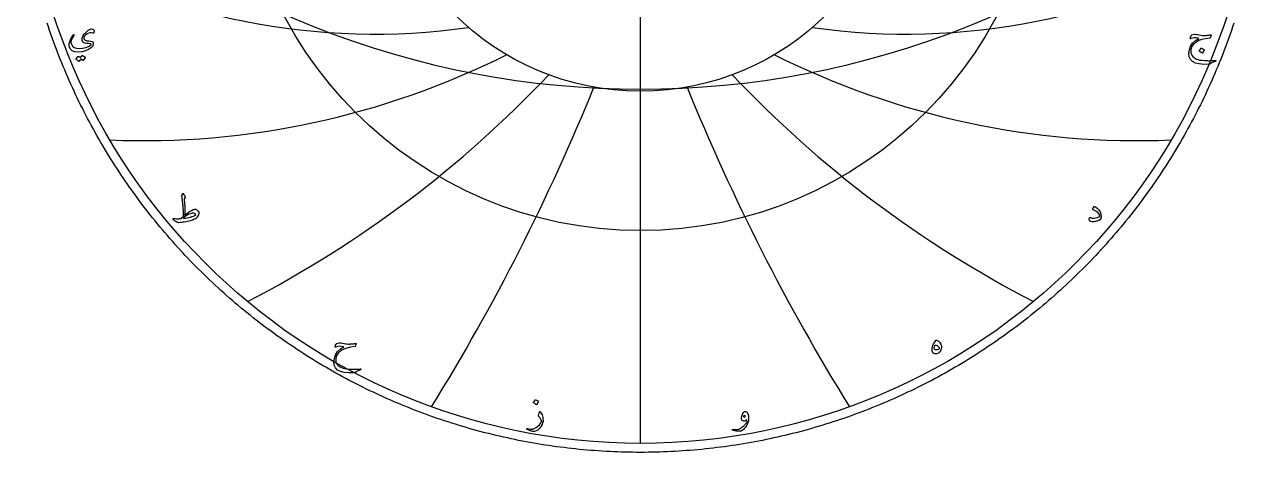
# Model space of a CAD drawing. Header units: millimetres. Extents: x -74 to 74, y -74 to 75.
# Drawn here: x -72.5 to 72.5, y -73.5 to -23.2 of the extents above; entities that cross this region are included whole.
import ezdxf

# ---------------------------------------------------------------- set-up
doc = ezdxf.new("R2010")
doc.units = ezdxf.units.MM
for name, color, linetype in [('CUT_OUTER', 1, 'Continuous'), ('ENGRAVE', 7, 'Continuous'), ('ENGRAVE_FINE', 8, 'Continuous'), ('TEXT', 5, 'Continuous')]:
    doc.layers.add(name, color=color, linetype=linetype)

msp = doc.modelspace()

# ---------------------------------------------------------------- linework, layer by layer
at = {"layer": 'CUT_OUTER'}
msp.add_lwpolyline([(69.7974, -23.058), (69.6546, -23.4858), (69.5092, -23.9127), (69.3612, -24.3388), (69.2106, -24.7639), (69.0573, -25.1881), (68.9014, -25.6114), (68.743, -26.0337), (68.582, -26.455), (68.4184, -26.8753), (68.2522, -27.2946), (68.0834, -27.7129), (67.9121, -28.1301), (67.7382, -28.5463), (67.5618, -28.9614), (67.3828, -29.3754), (67.2013, -29.7883), (67.0172, -30.2001), (66.8307, -30.6107), (66.6416, -31.0202), (66.45, -31.4285), (66.2559, -31.8356), (66.0593, -32.2416), (65.8602, -32.6463), (65.6587, -33.0498), (65.4547, -33.4521), (65.2482, -33.853), (65.0392, -34.2528), (64.8278, -34.6512), (64.614, -35.0483), (64.3977, -35.4441), (64.179, -35.8386), (63.9579, -36.2317), (63.7344, -36.6235), (63.5085, -37.0138), (63.2802, -37.4028), (63.0495, -37.7904), (62.8164, -38.1766), (62.581, -38.5613), (62.3432, -38.9445), (62.1031, -39.3263), (61.8606, -39.7067), (61.6158, -40.0855), (61.3687, -40.4628), (61.1193, -40.8386), (60.8675, -41.2128), (60.6135, -41.5855), (60.3572, -41.9567), (60.0986, -42.3262), (59.8378, -42.6942), (59.5747, -43.0605), (59.3093, -43.4253), (59.0418, -43.7884), (58.772, -44.1498), (58.5, -44.5096), (58.2258, -44.8677), (57.9494, -45.2241), (57.6708, -45.5789), (57.39, -45.9319), (57.1071, -46.2831), (56.8221, -46.6327), (56.5349, -46.9804), (56.2455, -47.3264), (55.9541, -47.6707), (55.6605, -48.0131), (55.3649, -48.3537), (55.0671, -48.6925), (54.7673, -49.0295), (54.4655, -49.3646), (54.1615, -49.6979), (53.8556, -50.0293), (53.5476, -50.3588), (53.2376, -50.6864), (52.9256, -51.0121), (52.6116, -51.3359), (52.2956, -51.6577), (51.9777, -51.9777), (51.6577, -52.2956), (51.3359, -52.6116), (51.0121, -52.9256), (50.6864, -53.2376), (50.3588, -53.5476), (50.0293, -53.8556), (49.6979, -54.1615), (49.3646, -54.4655), (49.0295, -54.7673), (48.6925, -55.0671), (48.3537, -55.3649), (48.0131, -55.6605), (47.6707, -55.9541), (47.3264, -56.2455), (46.9804, -56.5349), (46.6327, -56.8221), (46.2831, -57.1071), (45.9319, -57.39), (45.5789, -57.6708), (45.2241, -57.9494), (44.8677, -58.2258), (44.5096, -58.5), (44.1498, -58.772), (43.7884, -59.0418), (43.4253, -59.3093), (43.0605, -59.5747), (42.6942, -59.8378), (42.3262, -60.0986), (41.9567, -60.3572), (41.5855, -60.6135), (41.2128, -60.8675), (40.8386, -61.1193), (40.4628, -61.3687), (40.0855, -61.6158), (39.7067, -61.8606), (39.3263, -62.1031), (38.9445, -62.3432), (38.5613, -62.581), (38.1766, -62.8164), (37.7904, -63.0495), (37.4028, -63.2802), (37.0138, -63.5085), (36.6235, -63.7344), (36.2317, -63.9579), (35.8386, -64.179), (35.4441, -64.3977), (35.0483, -64.614), (34.6512, -64.8278), (34.2528, -65.0392), (33.853, -65.2482), (33.4521, -65.4547), (33.0498, -65.6587), (32.6463, -65.8602), (32.2416, -66.0593), (31.8356, -66.2559), (31.4285, -66.45), (31.0202, -66.6416), (30.6107, -66.8307), (30.2001, -67.0172), (29.7883, -67.2013), (29.3754, -67.3828), (28.9614, -67.5618), (28.5463, -67.7382), (28.1301, -67.9121), (27.7129, -68.0834), (27.2946, -68.2522), (26.8753, -68.4184), (26.455, -68.582), (26.0337, -68.743), (25.6114, -68.9014), (25.1881, -69.0573), (24.7639, -69.2106), (24.3388, -69.3612), (23.9127, -69.5092), (23.4858, -69.6546), (23.058, -69.7974), (22.6293, -69.9376), (22.1997, -70.0751), (21.7693, -70.21), (21.3381, -70.3423), (20.9061, -70.4719), (20.4733, -70.5988), (20.0397, -70.7231), (19.6054, -70.8448), (19.1703, -70.9637), (18.7345, -71.08), (18.298, -71.1936), (17.8609, -71.3046), (17.423, -71.4128), (16.9845, -71.5184), (16.5454, -71.6213), (16.1056, -71.7214), (15.6652, -71.8189), (15.2242, -71.9137), (14.7827, -72.0057), (14.3406, -72.0951), (13.898, -72.1817), (13.4548, -72.2656), (13.0111, -72.3468), (12.567, -72.4253), (12.1224, -72.501), (11.6773, -72.5741), (11.2317, -72.6443), (10.7858, -72.7119), (10.3394, -72.7767), (9.8927, -72.8388), (9.4456, -72.8981), (8.9981, -72.9547), (8.5503, -73.0085), (8.1022, -73.0596), (7.6537, -73.108), (7.205, -73.1535), (6.756, -73.1964), (6.3067, -73.2364), (5.8573, -73.2738), (5.4075, -73.3083), (4.9576, -73.3401), (4.5075, -73.3692), (4.0573, -73.3954), (3.6068, -73.419), (3.1563, -73.4397), (2.7056, -73.4577), (2.2548, -73.4729), (1.804, -73.4854), (1.353, -73.495), (0.9021, -73.502), (0.451, -73.5061), (0, -73.5075), (-0.451, -73.5061), (-0.9021, -73.502), (-1.353, -73.495), (-1.804, -73.4854), (-2.2548, -73.4729), (-2.7056, -73.4577), (-3.1563, -73.4397), (-3.6068, -73.419), (-4.0573, -73.3954), (-4.5075, -73.3692), (-4.9576, -73.3401), (-5.4075, -73.3083), (-5.8573, -73.2738), (-6.3067, -73.2364), (-6.756, -73.1964), (-7.205, -73.1535), (-7.6537, -73.108), (-8.1022, -73.0596), (-8.5503, -73.0085), (-8.9981, -72.9547), (-9.4456, -72.8981), (-9.8927, -72.8388), (-10.3394, -72.7767), (-10.7858, -72.7119), (-11.2317, -72.6443), (-11.6773, -72.5741), (-12.1224, -72.501), (-12.567, -72.4253), (-13.0111, -72.3468), (-13.4548, -72.2656), (-13.898, -72.1817), (-14.3406, -72.0951), (-14.7827, -72.0057), (-15.2242, -71.9137), (-15.6652, -71.8189), (-16.1056, -71.7214), (-16.5454, -71.6213), (-16.9845, -71.5184), (-17.423, -71.4128), (-17.8609, -71.3046), (-18.298, -71.1936), (-18.7345, -71.08), (-19.1703, -70.9637), (-19.6054, -70.8448), (-20.0397, -70.7231), (-20.4733, -70.5988), (-20.9061, -70.4719), (-21.3381, -70.3423), (-21.7693, -70.21), (-22.1997, -70.0751), (-22.6293, -69.9376), (-23.058, -69.7974), (-23.4858, -69.6546), (-23.9127, -69.5092), (-24.3388, -69.3612), (-24.7639, -69.2106), (-25.1881, -69.0573), (-25.6114, -68.9014), (-26.0337, -68.743), (-26.455, -68.582), (-26.8753, -68.4184), (-27.2946, -68.2522), (-27.7129, -68.0834), (-28.1301, -67.9121), (-28.5463, -67.7382), (-28.9614, -67.5618), (-29.3754, -67.3828), (-29.7883, -67.2013), (-30.2001, -67.0172), (-30.6107, -66.8307), (-31.0202, -66.6416), (-31.4285, -66.45), (-31.8356, -66.2559), (-32.2416, -66.0593), (-32.6463, -65.8602), (-33.0498, -65.6587), (-33.4521, -65.4547), (-33.853, -65.2482), (-34.2528, -65.0392), (-34.6512, -64.8278), (-35.0483, -64.614), (-35.4441, -64.3977), (-35.8386, -64.179), (-36.2317, -63.9579), (-36.6235, -63.7344), (-37.0138, -63.5085), (-37.4028, -63.2802), (-37.7904, -63.0495), (-38.1766, -62.8164), (-38.5613, -62.581), (-38.9445, -62.3432), (-39.3263, -62.1031), (-39.7067, -61.8606), (-40.0855, -61.6158), (-40.4628, -61.3687), (-40.8386, -61.1193), (-41.2128, -60.8675), (-41.5855, -60.6135), (-41.9567, -60.3572), (-42.3262, -60.0986), (-42.6942, -59.8378), (-43.0605, -59.5747), (-43.4253, -59.3093), (-43.7884, -59.0418), (-44.1498, -58.772), (-44.5096, -58.5), (-44.8677, -58.2258), (-45.2241, -57.9494), (-45.5789, -57.6708), (-45.9319, -57.39), (-46.2831, -57.1071), (-46.6327, -56.8221), (-46.9804, -56.5349), (-47.3264, -56.2455), (-47.6707, -55.9541), (-48.0131, -55.6605), (-48.3537, -55.3649), (-48.6925, -55.0671), (-49.0295, -54.7673), (-49.3646, -54.4655), (-49.6979, -54.1615), (-50.0293, -53.8556), (-50.3588, -53.5476), (-50.6864, -53.2376), (-51.0121, -52.9256), (-51.3359, -52.6116), (-51.6577, -52.2956), (-51.9777, -51.9777), (-52.2956, -51.6577), (-52.6116, -51.3359), (-52.9256, -51.0121), (-53.2376, -50.6864), (-53.5476, -50.3588), (-53.8556, -50.0293), (-54.1615, -49.6979), (-54.4655, -49.3646), (-54.7673, -49.0295), (-55.0671, -48.6925), (-55.3649, -48.3537), (-55.6605, -48.0131), (-55.9541, -47.6707), (-56.2455, -47.3264), (-56.5349, -46.9804), (-56.8221, -46.6327), (-57.1071, -46.2831), (-57.39, -45.9319), (-57.6708, -45.5789), (-57.9494, -45.2241), (-58.2258, -44.8677), (-58.5, -44.5096), (-58.772, -44.1498), (-59.0418, -43.7884), (-59.3093, -43.4253), (-59.5747, -43.0605), (-59.8378, -42.6942), (-60.0986, -42.3262), (-60.3572, -41.9567), (-60.6135, -41.5855), (-60.8675, -41.2128), (-61.1193, -40.8386), (-61.3687, -40.4628), (-61.6158, -40.0855), (-61.8606, -39.7067), (-62.1031, -39.3263), (-62.3432, -38.9445), (-62.581, -38.5613), (-62.8164, -38.1766), (-63.0495, -37.7904), (-63.2802, -37.4028), (-63.5085, -37.0138), (-63.7344, -36.6235), (-63.9579, -36.2317), (-64.179, -35.8386), (-64.3977, -35.4441), (-64.614, -35.0483), (-64.8278, -34.6512), (-65.0392, -34.2528), (-65.2482, -33.853), (-65.4547, -33.4521), (-65.6587, -33.0498), (-65.8602, -32.6463), (-66.0593, -32.2416), (-66.2559, -31.8356), (-66.45, -31.4285), (-66.6416, -31.0202), (-66.8307, -30.6107), (-67.0172, -30.2001), (-67.2013, -29.7883), (-67.3828, -29.3754), (-67.5618, -28.9614), (-67.7382, -28.5463), (-67.9121, -28.1301), (-68.0834, -27.7129), (-68.2522, -27.2946), (-68.4184, -26.8753), (-68.582, -26.455), (-68.743, -26.0337), (-68.9014, -25.6114), (-69.0573, -25.1881), (-69.2106, -24.7639), (-69.3612, -24.3388), (-69.5092, -23.9127), (-69.6546, -23.4858), (-69.7974, -23.058)], dxfattribs=at)
at = {"layer": 'ENGRAVE'}
for points in [[(0, -72.45), (0, 72.45)], [(0, -72.45), (0, -31.0439)]]:
    msp.add_lwpolyline(points, dxfattribs=at)
for radius in [72.45, 47.425, 31.0439]:
    msp.add_circle((0, 0), radius, dxfattribs=at)
for centre, radius, start, end in [((-31.2661, 54.1545), 78.4819, 239.415548, 278.083995), ((31.2661, 54.1545), 78.4819, 261.916005, 300.584452), ((-58.4656, 58.4656), 95.3183, 267.619017, 296.620352), ((58.4656, 58.4656), 95.3183, 243.379648, 272.380983), ((-106.771, 61.6443), 132.0954, 297.270124, 316.604347), ((106.771, 61.6443), 132.0954, 223.395653, 242.729876), ((-237.3281, 63.5919), 250.2353, 328.231954, 337.899065), ((237.3281, 63.5919), 250.2353, 202.100935, 211.768046)]:
    msp.add_arc(centre, radius, start, end, dxfattribs=at)
at = {"layer": 'ENGRAVE_FINE'}
msp.add_arc((0, 73.0972), 103.8953, 225.796451, 314.203549, dxfattribs=at)
at = {"layer": 'TEXT'}
for points in [[(-64.4179, -24.2206), (-64.5659, -24.1711), (-64.731, -24.1691), (-64.9132, -24.2146), (-65.1126, -24.3074), (-65.2391, -24.3959), (-65.3446, -24.5016), (-65.4288, -24.6245), (-65.4919, -24.7644), (-65.4982, -24.7924), (-65.4988, -24.8216), (-65.4937, -24.8518), (-65.4828, -24.8833), (-65.4102, -24.9809), (-65.2886, -25.0546), (-65.1177, -25.1043), (-64.8978, -25.13), (-64.6807, -25.1532), (-64.523, -25.1952), (-64.4248, -25.256), (-64.3859, -25.3357), (-64.3816, -25.5025), (-64.4145, -25.6511), (-64.4845, -25.7813), (-64.5916, -25.8933), (-64.9318, -26.1255), (-65.2943, -26.2966), (-65.679, -26.4066), (-66.0861, -26.4554), (-66.5306, -26.4246), (-66.863, -26.2909), (-67.0836, -26.0544), (-67.1921, -25.715), (-67.1984, -25.5288), (-67.1715, -25.3266), (-67.1116, -25.1083), (-67.0184, -24.8741), (-66.986, -24.809), (-66.9527, -24.7461), (-66.9186, -24.6856), (-66.8836, -24.6273), (-66.8475, -24.571), (-66.8099, -24.5165), (-66.7709, -24.4636), (-66.7305, -24.4125), (-66.7088, -24.3914), (-66.6894, -24.3828), (-66.6722, -24.3868), (-66.6574, -24.4034), (-66.6491, -24.4239), (-66.6471, -24.4445), (-66.6514, -24.4651), (-66.6619, -24.4856), (-66.8499, -24.7884), (-66.9613, -25.0615), (-66.9962, -25.3049), (-66.9544, -25.5185), (-66.8202, -25.7436), (-66.6231, -25.9024), (-66.3632, -25.995), (-66.0404, -26.0213), (-65.6268, -25.9884), (-65.2543, -25.9036), (-64.9229, -25.7668), (-64.6327, -25.5779), (-64.6153, -25.5619), (-64.6087, -25.5459), (-64.613, -25.53), (-64.6282, -25.514), (-64.6896, -25.4842), (-64.7961, -25.4591), (-64.9478, -25.4385), (-65.1446, -25.4225), (-65.3448, -25.398), (-65.4977, -25.3517), (-65.6031, -25.2837), (-65.661, -25.194), (-65.6879, -25.0886), (-65.6953, -24.9781), (-65.6833, -24.8624), (-65.6519, -24.7416), (-65.5499, -24.5042), (-65.4085, -24.2857), (-65.2277, -24.086), (-65.0075, -23.9052), (-64.9489, -23.8624), (-64.8921, -23.8252), (-64.837, -23.7938), (-64.7835, -23.7681), (-64.7321, -23.7478), (-64.683, -23.7327), (-64.6362, -23.7227), (-64.5916, -23.7178), (-64.4173, -23.7341), (-64.3105, -23.8104), (-64.2711, -23.9466), (-64.2991, -24.1429), (-64.3202, -24.1957), (-64.3471, -24.2263), (-64.3796, -24.2346), (-64.4179, -24.2206)], [(67.1213, -24.5039), (67.0116, -24.7507), (67.0016, -24.767), (66.9899, -24.7793), (66.9764, -24.7876), (66.9613, -24.7918), (66.4543, -24.8718), (66.0301, -24.9701), (65.6888, -25.0866), (65.4302, -25.2215), (65.0678, -25.5171), (64.835, -25.8419), (64.7318, -26.1958), (64.7584, -26.5788), (64.839, -26.7862), (64.9755, -26.9696), (65.168, -27.129), (65.4165, -27.2644), (65.5911, -27.3249), (65.8084, -27.3741), (66.0687, -27.4118), (66.3717, -27.4381), (66.5328, -27.4458), (66.6917, -27.4506), (66.8482, -27.4526), (67.0024, -27.4518), (67.1538, -27.4483), (67.3018, -27.4426), (67.4463, -27.4346), (67.5874, -27.4244), (67.6206, -27.4221), (67.6469, -27.4244), (67.6663, -27.4312), (67.6788, -27.4426), (67.6857, -27.4566), (67.688, -27.4712), (67.6857, -27.4863), (67.6788, -27.502), (67.6738, -27.5105), (67.668, -27.5175), (67.6613, -27.523), (67.6537, -27.5272), (67.6456, -27.5308), (67.6371, -27.5346), (67.6284, -27.5388), (67.6194, -27.5432), (67.4877, -27.5852), (67.3715, -27.6289), (67.2707, -27.6743), (67.1852, -27.7214), (67.1305, -27.7554), (67.0807, -27.7843), (67.0357, -27.808), (66.9956, -27.8265), (66.9609, -27.8408), (66.9322, -27.8517), (66.9095, -27.8591), (66.8927, -27.8631), (66.2678, -27.8862), (65.7365, -27.8414), (65.2988, -27.7286), (64.9549, -27.5477), (64.7064, -27.2998), (64.5596, -26.9902), (64.5145, -26.6188), (64.571, -26.1858), (64.7207, -25.7496), (64.9549, -25.378), (65.2737, -25.0709), (65.677, -24.8284), (65.3914, -24.7738), (65.1423, -24.761), (64.9298, -24.7898), (64.7538, -24.8604), (64.7384, -24.8661), (64.7241, -24.8695), (64.711, -24.8707), (64.699, -24.8695), (64.689, -24.8658), (64.6819, -24.8593), (64.6776, -24.8498), (64.6761, -24.8375), (64.6824, -24.7807), (64.6921, -24.7244), (64.7053, -24.6687), (64.7218, -24.6136), (64.7801, -24.5065), (64.8727, -24.4274), (64.9995, -24.3762), (65.1606, -24.3531), (65.2626, -24.354), (65.3903, -24.3657), (65.5436, -24.3882), (65.7227, -24.4216), (65.9076, -24.4551), (66.0781, -24.4776), (66.2343, -24.4893), (66.3763, -24.4902), (66.4446, -24.4872), (66.5168, -24.4828), (66.5931, -24.4769), (66.6734, -24.4696), (66.7576, -24.4606), (66.8459, -24.4496), (66.9382, -24.4366), (67.0344, -24.4216), (67.0896, -24.4199), (67.1224, -24.4331), (67.133, -24.4611), (67.1213, -24.5039)], [(65.9421, -25.9847), (65.9478, -25.979), (65.9558, -25.9756), (65.9661, -25.9744), (65.9787, -25.9756), (66.0675, -26.0115), (66.1512, -26.0555), (66.2298, -26.1075), (66.3032, -26.1675), (66.3103, -26.1767), (66.3135, -26.1858), (66.3126, -26.1949), (66.3077, -26.2041), (66.0929, -26.5514), (66.0849, -26.5597), (66.0747, -26.5617), (66.0621, -26.5574), (66.0472, -26.5468), (66.0344, -26.5377), (66.0141, -26.524), (65.9864, -26.5057), (65.9513, -26.4829), (65.9081, -26.4554), (65.8564, -26.4234), (65.7962, -26.3869), (65.7273, -26.3458), (65.7182, -26.3389), (65.7136, -26.332), (65.7136, -26.3252), (65.7182, -26.3183)], [(-65.6976, -26.8576), (-65.6919, -26.8519), (-65.6839, -26.8485), (-65.6736, -26.8473), (-65.661, -26.8485), (-65.6161, -26.8653), (-65.5725, -26.8839), (-65.5304, -26.9042), (-65.4897, -26.9262), (-65.4501, -26.9502), (-65.4114, -26.9765), (-65.3735, -27.005), (-65.3366, -27.0359), (-65.3294, -27.0453), (-65.3263, -27.0553), (-65.3271, -27.0659), (-65.332, -27.077), (-65.5514, -27.4244), (-65.5574, -27.4289), (-65.5662, -27.4289), (-65.5779, -27.4244), (-65.5925, -27.4152), (-65.6025, -27.4068), (-65.6188, -27.3952), (-65.6413, -27.3805), (-65.6702, -27.3627), (-65.7056, -27.3414), (-65.7479, -27.3164), (-65.797, -27.2877), (-65.853, -27.2552), (-66.0267, -27.5249), (-66.0347, -27.5332), (-66.045, -27.5352), (-66.0575, -27.5309), (-66.0724, -27.5203), (-66.0852, -27.5112), (-66.1055, -27.4975), (-66.1332, -27.4792), (-66.1684, -27.4563), (-66.2115, -27.4289), (-66.2632, -27.3969), (-66.3235, -27.3604), (-66.3923, -27.3192), (-66.3994, -27.3124), (-66.4026, -27.3055), (-66.4017, -27.2987), (-66.3969, -27.2918), (-66.1729, -26.9582), (-66.1672, -26.9525), (-66.1592, -26.949), (-66.1489, -26.9479), (-66.1364, -26.949), (-66.0981, -26.9615), (-66.0609, -26.9759), (-66.025, -26.9923), (-65.9901, -27.0107), (-65.9564, -27.0309), (-65.9238, -27.0524), (-65.8924, -27.0754), (-65.8621, -27.0999)], [(-53.9524, -43.3056), (-53.9306, -43.2559), (-53.9112, -43.2119), (-53.8941, -43.1736), (-53.8792, -43.1411), (-53.8669, -43.1145), (-53.8575, -43.0942), (-53.851, -43.0802), (-53.8472, -43.0725), (-53.8395, -43.0625), (-53.8301, -43.0554), (-53.819, -43.0511), (-53.8061, -43.0497), (-53.7955, -43.0514), (-53.7867, -43.0565), (-53.7795, -43.0651), (-53.7741, -43.0771), (-53.7501, -43.1354), (-53.7284, -43.1868), (-53.709, -43.2313), (-53.6918, -43.2691), (-53.682, -43.2856), (-53.6707, -43.3033), (-53.658, -43.3222), (-53.6439, -43.3422), (-53.628, -43.3633), (-53.6102, -43.3856), (-53.5903, -43.409), (-53.5685, -43.4336), (-53.5547, -43.4584), (-53.5502, -43.4827), (-53.5547, -43.5064), (-53.5685, -43.5296), (-53.6553, -43.6438), (-53.667, -43.6624), (-53.6747, -43.6815), (-53.6784, -43.7012), (-53.6781, -43.7215), (-53.6336, -44.2245), (-53.605, -44.6321), (-53.5924, -44.9444), (-53.5959, -45.1612), (-53.6006, -45.2421), (-53.6056, -45.316), (-53.6109, -45.3827), (-53.6164, -45.4422), (-53.6223, -45.4949), (-53.6284, -45.5411), (-53.6349, -45.5806), (-53.6416, -45.6136), (-53.5049, -45.5091), (-53.3782, -45.4148), (-53.2615, -45.3308), (-53.1548, -45.2571), (-53.0584, -45.1934), (-52.9726, -45.1395), (-52.8973, -45.0952), (-52.8326, -45.0606), (-52.7175, -45.0092), (-52.6098, -44.9692), (-52.5096, -44.9406), (-52.4167, -44.9235), (-52.3676, -44.9221), (-52.3162, -44.9315), (-52.2625, -44.9518), (-52.2065, -44.9829), (-52.0957, -45.0615), (-52.0145, -45.1372), (-51.9631, -45.21), (-51.9414, -45.28), (-51.9428, -45.358), (-51.9608, -45.4457), (-51.9954, -45.5431), (-52.0465, -45.6502), (-52.1037, -45.7556), (-52.1562, -45.8433), (-52.2042, -45.9133), (-52.2476, -45.9655), (-52.3367, -46.0315), (-52.4899, -46.1061), (-52.7069, -46.1892), (-52.988, -46.2809), (-53.1447, -46.3263), (-53.3039, -46.3666), (-53.4658, -46.4017), (-53.6301, -46.4317), (-53.7965, -46.4569), (-53.9644, -46.4774), (-54.1336, -46.4934), (-54.3043, -46.5048), (-54.3667, -46.4923), (-54.426, -46.4774), (-54.4821, -46.4603), (-54.5351, -46.4409), (-54.5855, -46.4191), (-54.6339, -46.3952), (-54.6803, -46.3689), (-54.7247, -46.3403), (-54.8027, -46.2832), (-54.8676, -46.226), (-54.9193, -46.1689), (-54.9578, -46.1118), (-54.979, -46.0644), (-54.983, -46.0318), (-54.9698, -46.0141), (-54.9395, -46.0112), (-54.854, -46.0214), (-54.7619, -46.029), (-54.6632, -46.034), (-54.5579, -46.0364), (-54.4461, -46.0362), (-54.3277, -46.0335), (-54.2027, -46.0282), (-54.0712, -46.0204), (-53.7695, -45.7233), (-53.764, -45.6039), (-53.761, -45.4834), (-53.7605, -45.3617), (-53.7627, -45.2389), (-53.7671, -45.1146), (-53.7735, -44.9886), (-53.782, -44.861), (-53.7924, -44.7316), (-53.8041, -44.6034), (-53.8164, -44.4796), (-53.8292, -44.3601), (-53.8427, -44.2448), (-53.8561, -44.1336), (-53.8689, -44.026), (-53.8812, -43.9222), (-53.8929, -43.8221), (-53.9039, -43.7294), (-53.9141, -43.6478), (-53.9234, -43.5774), (-53.9318, -43.5181), (-53.9394, -43.4697), (-53.9461, -43.4319), (-53.9519, -43.4046), (-53.9569, -43.3879), (-53.9601, -43.369), (-53.9604, -43.349), (-53.9578, -43.3279), (-53.9524, -43.3056)], [(53.212, -44.9052), (53.2301, -44.8508), (53.248, -44.8018), (53.2655, -44.7583), (53.2828, -44.7201), (53.2995, -44.6871), (53.3154, -44.659), (53.3304, -44.6357), (53.3445, -44.6173), (53.3665, -44.5996), (53.3914, -44.5922), (53.4191, -44.595), (53.4496, -44.6082), (53.7201, -44.7895), (53.9284, -45.0001), (54.0743, -45.2397), (54.158, -45.5085), (54.1697, -45.5853), (54.1774, -45.6605), (54.1812, -45.7339), (54.1809, -45.8056), (54.1763, -45.875), (54.1672, -45.9415), (54.1535, -46.0052), (54.1352, -46.0661), (54.1189, -46.0987), (54.0975, -46.1278), (54.0709, -46.1535), (54.0392, -46.1758), (53.9301, -46.2292), (53.8175, -46.2752), (53.7016, -46.3137), (53.5822, -46.3449), (53.4599, -46.3692), (53.3354, -46.3872), (53.2085, -46.3989), (53.0794, -46.4043), (52.9263, -46.3786), (52.8326, -46.2923), (52.7984, -46.1455), (52.8235, -45.9381), (52.8321, -45.9156), (52.8441, -45.8981), (52.8595, -45.8858), (52.8783, -45.8787), (52.8946, -45.8807), (52.9115, -45.8867), (52.9289, -45.8967), (52.9469, -45.9107), (53.0026, -45.9407), (53.0783, -45.9575), (53.174, -45.9613), (53.2897, -45.9518), (53.5407, -45.9153), (53.7456, -45.8741), (53.9041, -45.8284), (54.0163, -45.7782), (54.0221, -45.7713), (54.0255, -45.7599), (54.0266, -45.7439), (54.0255, -45.7233), (53.9481, -45.5074), (53.7981, -45.3166), (53.5756, -45.1509), (53.2805, -45.0103), (53.242, -44.9901), (53.2177, -44.9658), (53.2077, -44.9375), (53.212, -44.9052)], [(-52.9743, -45.4445), (-53.1511, -45.5179), (-53.3479, -45.6331), (-53.5647, -45.7899), (-53.8015, -45.9884), (-53.572, -45.96), (-53.3542, -45.925), (-53.1481, -45.8834), (-52.9537, -45.8353), (-52.7714, -45.7812), (-52.6013, -45.7216), (-52.4434, -45.6566), (-52.2979, -45.5862), (-52.3967, -45.4642), (-52.5424, -45.4), (-52.7349, -45.3934), (-52.9743, -45.4445)], [(-33.4627, -60.7829), (-33.5724, -61.0297), (-33.5824, -61.046), (-33.5941, -61.0583), (-33.6076, -61.0666), (-33.6227, -61.0709), (-34.1297, -61.1509), (-34.5539, -61.2491), (-34.8953, -61.3657), (-35.1538, -61.5005), (-35.5163, -61.7961), (-35.7491, -62.1209), (-35.8522, -62.4748), (-35.8256, -62.8579), (-35.7451, -63.0652), (-35.6085, -63.2486), (-35.416, -63.408), (-35.1675, -63.5434), (-34.993, -63.604), (-34.7756, -63.6531), (-34.5154, -63.6908), (-34.2123, -63.7171), (-34.0512, -63.7248), (-33.8924, -63.7297), (-33.7358, -63.7317), (-33.5816, -63.7308), (-33.4302, -63.7274), (-33.2822, -63.7217), (-33.1377, -63.7137), (-32.9966, -63.7034), (-32.9634, -63.7011), (-32.9372, -63.7034), (-32.9177, -63.7102), (-32.9052, -63.7217), (-32.8983, -63.7357), (-32.896, -63.7502), (-32.8983, -63.7654), (-32.9052, -63.7811), (-32.9102, -63.7895), (-32.916, -63.7965), (-32.9227, -63.8021), (-32.9303, -63.8062), (-32.9384, -63.8098), (-32.9469, -63.8136), (-32.9556, -63.8178), (-32.9646, -63.8222), (-33.0963, -63.8642), (-33.2125, -63.9079), (-33.3134, -63.9533), (-33.3988, -64.0005), (-33.4535, -64.0344), (-33.5033, -64.0633), (-33.5483, -64.087), (-33.5884, -64.1056), (-33.6231, -64.1199), (-33.6518, -64.1307), (-33.6746, -64.1381), (-33.6913, -64.1421), (-34.3163, -64.1653), (-34.8476, -64.1204), (-35.2852, -64.0076), (-35.6291, -63.8268), (-35.8776, -63.5788), (-36.0244, -63.2692), (-36.0695, -62.8979), (-36.013, -62.4648), (-35.8633, -62.0286), (-35.6291, -61.657), (-35.3103, -61.35), (-34.907, -61.1074), (-35.1926, -61.0529), (-35.4417, -61.04), (-35.6542, -61.0689), (-35.8302, -61.1394), (-35.8456, -61.1451), (-35.8599, -61.1486), (-35.873, -61.1497), (-35.885, -61.1486), (-35.895, -61.1449), (-35.9022, -61.1383), (-35.9064, -61.1289), (-35.9079, -61.1166), (-35.9016, -61.0597), (-35.8919, -61.0035), (-35.8787, -60.9478), (-35.8622, -60.8926), (-35.8039, -60.7855), (-35.7113, -60.7064), (-35.5845, -60.6553), (-35.4234, -60.6321), (-35.3214, -60.633), (-35.1938, -60.6447), (-35.0404, -60.6673), (-34.8613, -60.7007), (-34.6765, -60.7341), (-34.5059, -60.7567), (-34.3497, -60.7684), (-34.2077, -60.7692), (-34.1394, -60.7662), (-34.0672, -60.7618), (-33.9909, -60.756), (-33.9106, -60.7487), (-33.8264, -60.7397), (-33.7381, -60.7287), (-33.6458, -60.7157), (-33.5496, -60.7007), (-33.4945, -60.699), (-33.4616, -60.7121), (-33.451, -60.7401), (-33.4627, -60.7829)], [(34.7242, -60.3259), (34.7633, -60.3079), (34.8076, -60.3042), (34.857, -60.3148), (34.9115, -60.3396), (35.0472, -60.4305), (35.1618, -60.5339), (35.2552, -60.6498), (35.3274, -60.7784), (35.3774, -60.9123), (35.404, -61.0492), (35.4071, -61.1888), (35.3869, -61.3314), (35.35, -61.4614), (35.2989, -61.577), (35.2335, -61.6784), (35.1538, -61.7656), (35.0638, -61.8355), (34.9675, -61.8855), (34.865, -61.9155), (34.7562, -61.9255), (34.6139, -61.9152), (34.4979, -61.8753), (34.4082, -61.8056), (34.3448, -61.7062), (34.3068, -61.5853), (34.2934, -61.4468), (34.3045, -61.2905), (34.3403, -61.1166), (34.3982, -60.9361), (34.4762, -60.7647), (34.5742, -60.6024), (34.6922, -60.4493), (34.6962, -60.4422), (34.699, -60.4299), (34.7007, -60.4125), (34.7013, -60.3899), (34.7027, -60.3653), (34.707, -60.3465), (34.7142, -60.3333), (34.7242, -60.3259)], [(35.1583, -61.3085), (35.1775, -61.2845), (35.18, -61.2537), (35.1661, -61.216), (35.1355, -61.1714), (35.0295, -61.056), (34.9264, -60.9749), (34.8261, -60.9281), (34.7287, -60.9155), (34.6825, -60.9238), (34.6396, -60.9486), (34.6002, -60.99), (34.5642, -61.048), (34.5353, -61.1106), (34.5174, -61.1657), (34.5102, -61.2134), (34.5139, -61.2537), (34.5459, -61.3277), (34.6008, -61.3805), (34.6785, -61.4122), (34.779, -61.4228), (34.8901, -61.4156), (34.9904, -61.3942), (35.0798, -61.3585), (35.1583, -61.3085)], [(-12.347, -67.3256), (-12.3413, -67.3199), (-12.3333, -67.3165), (-12.323, -67.3153), (-12.3104, -67.3165), (-12.2216, -67.3525), (-12.1379, -67.3964), (-12.0593, -67.4484), (-11.9859, -67.5084), (-11.9788, -67.5176), (-11.9756, -67.5267), (-11.9765, -67.5358), (-11.9814, -67.545), (-12.1962, -67.8923), (-12.2042, -67.9006), (-12.2144, -67.9026), (-12.227, -67.8983), (-12.2419, -67.8878), (-12.2547, -67.8786), (-12.275, -67.8649), (-12.3027, -67.8466), (-12.3378, -67.8238), (-12.381, -67.7964), (-12.4327, -67.7644), (-12.4929, -67.7278), (-12.5618, -67.6867), (-12.5709, -67.6798), (-12.5755, -67.673), (-12.5755, -67.6661), (-12.5709, -67.6592)], [(-11.8808, -68.747), (-11.8782, -68.7387), (-11.8751, -68.7321), (-11.8714, -68.7273), (-11.8671, -68.7241), (-11.8542, -68.723), (-11.8385, -68.7287), (-11.82, -68.7413), (-11.7985, -68.7607), (-11.7151, -68.8598), (-11.6431, -68.9744), (-11.5826, -69.1043), (-11.5335, -69.2497), (-11.4952, -69.4062), (-11.4718, -69.5605), (-11.4632, -69.7125), (-11.4695, -69.8621), (-11.51, -70.0592), (-11.5769, -70.2483), (-11.67, -70.4294), (-11.7894, -70.6025), (-11.9322, -70.7593), (-12.0956, -70.887), (-12.2796, -70.9856), (-12.4841, -71.055), (-12.5389, -71.0667), (-12.5938, -71.0698), (-12.6486, -71.0644), (-12.7035, -71.0504), (-12.8299, -71.0063), (-12.944, -70.9653), (-13.0458, -70.9275), (-13.1354, -70.8927), (-13.2123, -70.8612), (-13.2765, -70.8328), (-13.3277, -70.8075), (-13.3662, -70.7853), (-13.3742, -70.7785), (-13.3799, -70.7716), (-13.3833, -70.7648), (-13.3844, -70.7579), (-13.3836, -70.7491), (-13.381, -70.7408), (-13.3767, -70.7331), (-13.3707, -70.7259), (-13.363, -70.7205), (-13.3536, -70.7179), (-13.3424, -70.7182), (-13.3296, -70.7214), (-13.2513, -70.7424), (-13.1765, -70.7596), (-13.1051, -70.7732), (-13.0371, -70.7831), (-12.972, -70.7892), (-12.9091, -70.7916), (-12.8486, -70.7903), (-12.7903, -70.7853), (-12.7322, -70.7761), (-12.672, -70.7619), (-12.6099, -70.7429), (-12.5458, -70.7191), (-12.4797, -70.6901), (-12.4115, -70.6557), (-12.3414, -70.6158), (-12.2693, -70.5705), (-12.0668, -70.4249), (-11.8934, -70.2666), (-11.7491, -70.0958), (-11.634, -69.9124), (-11.6266, -69.8976), (-11.6226, -69.8804), (-11.622, -69.861), (-11.6249, -69.8393), (-11.6729, -69.711), (-11.7483, -69.5685), (-11.8511, -69.4117), (-11.9814, -69.2406), (-11.9871, -69.2297), (-11.9905, -69.22), (-11.9916, -69.2114), (-11.9905, -69.204)], [(11.9516, -69.1355), (12.0351, -68.9418), (12.1253, -68.8041), (12.2224, -68.7224), (12.3264, -68.6967), (12.3915, -68.7081), (12.4544, -68.7424), (12.5149, -68.7995), (12.5732, -68.8795), (12.6012, -68.9258), (12.6258, -68.9732), (12.6469, -69.0218), (12.6646, -69.0715), (12.6798, -69.1226), (12.6932, -69.1754), (12.7049, -69.23), (12.7149, -69.2863), (12.7243, -69.4117), (12.716, -69.5594), (12.69, -69.7293), (12.6463, -69.9216), (12.5818, -70.1206), (12.4932, -70.3112), (12.3807, -70.4931), (12.2441, -70.6665), (12.101, -70.8176), (11.9734, -70.9282), (11.8611, -70.9981), (11.7643, -71.0276), (11.6654, -71.0327), (11.5517, -71.0299), (11.4232, -71.019), (11.2798, -71.0001), (11.2071, -70.9883), (11.1398, -70.9756), (11.078, -70.962), (11.0216, -70.9476), (10.9703, -70.9329), (10.9239, -70.9185), (10.8823, -70.9043), (10.8456, -70.8905), (10.8239, -70.8785), (10.8091, -70.8653), (10.8011, -70.851), (10.7999, -70.8356), (10.8071, -70.8202), (10.8193, -70.8105), (10.8368, -70.8065), (10.8593, -70.8082), (11.0356, -70.8253), (11.2078, -70.8265), (11.3761, -70.8116), (11.5403, -70.7808), (11.591, -70.7651), (11.6471, -70.7408), (11.7087, -70.7079), (11.7757, -70.6665), (11.8481, -70.6165), (11.9259, -70.558), (12.0092, -70.4908), (12.0979, -70.4151), (12.1847, -70.3369), (12.2624, -70.262), (12.331, -70.1906), (12.3904, -70.1226), (12.4404, -70.0578), (12.4807, -69.9958), (12.5112, -69.9367), (12.5321, -69.8804), (12.5201, -69.7953), (12.5069, -69.7319), (12.4927, -69.6902), (12.4772, -69.6702), (12.3844, -69.7796), (12.2796, -69.8381), (12.1627, -69.8459), (12.0339, -69.8027), (11.9276, -69.7096), (11.8785, -69.5674), (11.8865, -69.376), (11.9516, -69.1355)], [(12.3675, -69.3046), (12.3001, -69.2229), (12.2304, -69.1926), (12.1585, -69.2137), (12.0842, -69.2863), (12.1447, -69.3354), (12.2122, -69.3548), (12.2864, -69.3445), (12.3675, -69.3046)]]:
    msp.add_lwpolyline(points, close=True, dxfattribs=at)

doc.saveas('drawing.dxf')
